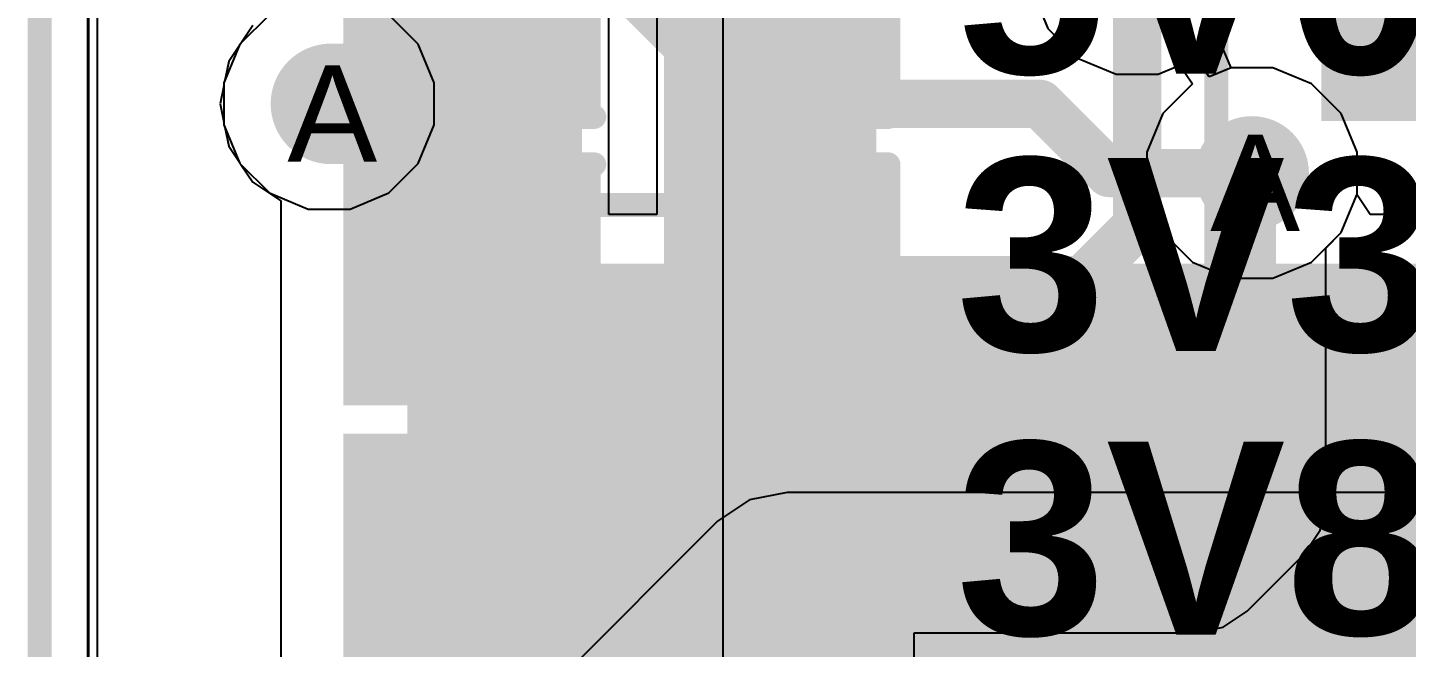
# Model space of a CAD drawing. Header units: inches. Extents: x 0 to 208, y 0 to 213.
# Drawn here: x -0.0025 to 0.2834, y 3.7452 to 3.8738 of the extents above; entities that cross this region are included whole.
import ezdxf

# ---------------------------------------------------------------- set-up
doc = ezdxf.new("R2010")
doc.units = ezdxf.units.IN
doc.header["$MEASUREMENT"] = 0
for name, color, linetype in [('Board_Outline', 216, 'Continuous'), ('Bottom Layer', 5, 'Continuous'), ('Bottom Overlay', 54, 'Continuous'), ('Bottom Paste', 16, 'Continuous'), ('Bottom Solder', 6, 'Continuous'), ('Drill Drawing', 1, 'Continuous'), ('L2_GND1', 16, 'Continuous'), ('L3_SIG1', 76, 'Continuous'), ('L4_PWR', 90, 'Continuous'), ('L5_GND2', 156, 'Continuous'), ('L6_SIG2', 130, 'Continuous'), ('L7_GND3', 216, 'Continuous'), ('Top Layer', 1, 'Continuous'), ('Top Overlay', 2, 'Continuous'), ('Top Paste', 8, 'Continuous'), ('Top Solder', 216, 'Continuous'), ('Via Holes', 16, 'Continuous')]:
    doc.layers.add(name, color=color, linetype=linetype)
doc.styles.add('Arial', font='', dxfattribs={"height": 0.2})
doc.styles.add('Arial_Bold', font='', dxfattribs={"height": 0.2})
doc.styles.get('Arial').set_extended_font_data('Arial')
doc.styles.get('Arial_Bold').set_extended_font_data('Arial', bold=True)

# ---------------------------------------------------------------- blocks, each defined once
blk = doc.blocks.new('R___0603_B_200')
at = {"layer": 'Bottom Layer'}
for points in [[(-0.0450018, -0.0175002), (-0.0450018, 0.0174998), (-0.0150018, 0.0174998), (-0.0150018, -0.0175002)], [(0.0149982, -0.0175002), (0.0149982, 0.0174998), (0.0449982, 0.0174998), (0.0449982, -0.0175002)]]:
    blk.add_hatch(color=5, dxfattribs=at).paths.add_polyline_path(points)
at = {"layer": 'Bottom Paste'}
for points in [[(-0.0450018, -0.0175002), (-0.0450018, 0.0174998), (-0.0150018, 0.0174998), (-0.0150018, -0.0175002)], [(0.0149982, -0.0175002), (0.0149982, 0.0174998), (0.0449982, 0.0174998), (0.0449982, -0.0175002)]]:
    blk.add_hatch(color=16, dxfattribs=at).paths.add_polyline_path(points)
at = {"layer": 'Bottom Solder'}
for points in [[(-0.0490018, -0.0215002), (-0.0490018, 0.0214998), (-0.0110018, 0.0214998), (-0.0110018, -0.0215002)], [(0.0109982, -0.0215002), (0.0109982, 0.0214998), (0.0489982, 0.0214998), (0.0489982, -0.0215002)]]:
    blk.add_hatch(color=6, dxfattribs=at).paths.add_polyline_path(points)
at = {"layer": 'Bottom Overlay'}
for points in [[(-0.0480018, 0.0209998, 0.005, 0.005, 0), (-0.0480018, -0.0210002, 0.005, 0.005, 0)], [(0.0479982, 0.0209998, 0.005, 0.005, 0), (-0.0480018, 0.0209998, 0.005, 0.005, 0)], [(0.0479982, 0.0209998, 0.005, 0.005, 0), (0.0479982, -0.0210002, 0.005, 0.005, 0)], [(0.0479982, -0.0210002, 0.005, 0.005, 0), (-0.0480018, -0.0210002, 0.005, 0.005, 0)]]:
    blk.add_lwpolyline(points, format="xyseb", dxfattribs=at)
for points in [[(-0.0492518, 0.0209998, 0.0025, 0.0025, 1), (-0.0467518, 0.0209998, 0.0025, 0.0025, 1)], [(-0.0492518, 0.0209998, 0.0025, 0.0025, 1), (-0.0467518, 0.0209998, 0.0025, 0.0025, 1)], [(0.0467482, 0.0209998, 0.0025, 0.0025, 1), (0.0492482, 0.0209998, 0.0025, 0.0025, 1)], [(0.0467482, 0.0209998, 0.0025, 0.0025, 1), (0.0492482, 0.0209998, 0.0025, 0.0025, 1)], [(-0.0492518, -0.0210002, 0.0025, 0.0025, 1), (-0.0467518, -0.0210002, 0.0025, 0.0025, 1)], [(-0.0492518, -0.0210002, 0.0025, 0.0025, 1), (-0.0467518, -0.0210002, 0.0025, 0.0025, 1)], [(0.0467482, -0.0210002, 0.0025, 0.0025, 1), (0.0492482, -0.0210002, 0.0025, 0.0025, 1)], [(0.0467482, -0.0210002, 0.0025, 0.0025, 1), (0.0492482, -0.0210002, 0.0025, 0.0025, 1)]]:
    blk.add_lwpolyline(points, format="xyseb", close=True, dxfattribs=at)
blk = doc.blocks.new('LED_0603_217')
at = {"layer": 'Top Layer'}
for points in [[(-0.0393707, 0.01968525), (-0.0196857, 0.01968525), (-0.0196857, -0.01968485), (-0.0393707, -0.01968485)], [(0.0196853, 0.01968525), (0.0393703, 0.01968525), (0.0393703, -0.01968485), (0.0196853, -0.01968485)]]:
    blk.add_hatch(color=1, dxfattribs=at).paths.add_polyline_path(points)
at = {"layer": 'Top Overlay'}
blk.add_hatch(color=2, dxfattribs=at).paths.add_polyline_path([(0.0439998, -0.0259998), (0.0689998, -0.0259998), (0.0689998, 0.0260002), (0.0439998, 0.0260002)])
at = {"layer": 'Top Paste'}
for points in [[(-0.0393707, 0.01968525), (-0.0196857, 0.01968525), (-0.0196857, -0.01968485), (-0.0393707, -0.01968485)], [(0.0196853, 0.01968525), (0.0393703, 0.01968525), (0.0393703, -0.01968485), (0.0196853, -0.01968485)]]:
    blk.add_hatch(color=8, dxfattribs=at).paths.add_polyline_path(points)
at = {"layer": 'Top Solder'}
for points in [[(-0.0433707, 0.02368525), (-0.0156857, 0.02368525), (-0.0156857, -0.02368485), (-0.0433707, -0.02368485)], [(0.0156853, 0.02368525), (0.0433703, 0.02368525), (0.0433703, -0.02368485), (0.0156853, -0.02368485)]]:
    blk.add_hatch(color=216, dxfattribs=at).paths.add_polyline_path(points)
at = {"layer": 'Top Overlay'}
for points in [[(-0.0440002, 0.0240002, 0.005, 0.005, 0), (-0.0440002, -0.0239998, 0.005, 0.005, 0)], [(-0.0170002, 0.0240002, 0.005, 0.005, 0), (-0.0440002, 0.0240002, 0.005, 0.005, 0)], [(0.0439998, 0.0240002, 0.005, 0.005, 0), (0.0169998, 0.0240002, 0.005, 0.005, 0)], [(0.0439998, 0.0240002, 0.005, 0.005, 0), (0.0439998, -0.0239998, 0.005, 0.005, 0)], [(-0.0170002, -0.0239998, 0.005, 0.005, 0), (-0.0440002, -0.0239998, 0.005, 0.005, 0)], [(0.0439998, -0.0239998, 0.005, 0.005, 0), (0.0169998, -0.0239998, 0.005, 0.005, 0)]]:
    blk.add_lwpolyline(points, format="xyseb", dxfattribs=at)
for points in [[(-0.0452502, 0.0240002, 0.0025, 0.0025, 1), (-0.0427502, 0.0240002, 0.0025, 0.0025, 1)], [(-0.0452502, 0.0240002, 0.0025, 0.0025, 1), (-0.0427502, 0.0240002, 0.0025, 0.0025, 1)], [(-0.0182502, 0.0240002, 0.0025, 0.0025, 1), (-0.0157502, 0.0240002, 0.0025, 0.0025, 1)], [(0.0157498, 0.0240002, 0.0025, 0.0025, 1), (0.0182498, 0.0240002, 0.0025, 0.0025, 1)], [(0.0427498, 0.0240002, 0.0025, 0.0025, 1), (0.0452498, 0.0240002, 0.0025, 0.0025, 1)], [(0.0427498, 0.0240002, 0.0025, 0.0025, 1), (0.0452498, 0.0240002, 0.0025, 0.0025, 1)], [(-0.0452502, -0.0239998, 0.0025, 0.0025, 1), (-0.0427502, -0.0239998, 0.0025, 0.0025, 1)], [(-0.0452502, -0.0239998, 0.0025, 0.0025, 1), (-0.0427502, -0.0239998, 0.0025, 0.0025, 1)], [(-0.0182502, -0.0239998, 0.0025, 0.0025, 1), (-0.0157502, -0.0239998, 0.0025, 0.0025, 1)], [(0.0157498, -0.0239998, 0.0025, 0.0025, 1), (0.0182498, -0.0239998, 0.0025, 0.0025, 1)], [(0.0427498, -0.0239998, 0.0025, 0.0025, 1), (0.0452498, -0.0239998, 0.0025, 0.0025, 1)], [(0.0427498, -0.0239998, 0.0025, 0.0025, 1), (0.0452498, -0.0239998, 0.0025, 0.0025, 1)]]:
    blk.add_lwpolyline(points, format="xyseb", close=True, dxfattribs=at)
blk = doc.blocks.new('LED_0603_218')
at = {"layer": 'Top Layer'}
for points in [[(-0.039371, 0.01968585), (-0.019686, 0.01968585), (-0.019686, -0.01968425), (-0.039371, -0.01968425)], [(0.019685, 0.01968585), (0.03937, 0.01968585), (0.03937, -0.01968425), (0.019685, -0.01968425)]]:
    blk.add_hatch(color=1, dxfattribs=at).paths.add_polyline_path(points)
at = {"layer": 'Top Overlay'}
blk.add_hatch(color=2, dxfattribs=at).paths.add_polyline_path([(0.0439995, -0.0259992), (0.0689995, -0.0259992), (0.0689995, 0.0260008), (0.0439995, 0.0260008)])
at = {"layer": 'Top Paste'}
for points in [[(-0.039371, 0.01968585), (-0.019686, 0.01968585), (-0.019686, -0.01968425), (-0.039371, -0.01968425)], [(0.019685, 0.01968585), (0.03937, 0.01968585), (0.03937, -0.01968425), (0.019685, -0.01968425)]]:
    blk.add_hatch(color=8, dxfattribs=at).paths.add_polyline_path(points)
at = {"layer": 'Top Solder'}
for points in [[(-0.043371, 0.02368585), (-0.015686, 0.02368585), (-0.015686, -0.02368425), (-0.043371, -0.02368425)], [(0.015685, 0.02368585), (0.04337, 0.02368585), (0.04337, -0.02368425), (0.015685, -0.02368425)]]:
    blk.add_hatch(color=216, dxfattribs=at).paths.add_polyline_path(points)
at = {"layer": 'Top Overlay'}
for points in [[(-0.0170005, 0.0240008, 0.005, 0.005, 0), (-0.0440005, 0.0240008, 0.005, 0.005, 0)], [(-0.0440005, 0.0240008, 0.005, 0.005, 0), (-0.0440005, -0.0239992, 0.005, 0.005, 0)], [(0.0439995, 0.0240008, 0.005, 0.005, 0), (0.0169995, 0.0240008, 0.005, 0.005, 0)], [(0.0439995, 0.0240008, 0.005, 0.005, 0), (0.0439995, -0.0239992, 0.005, 0.005, 0)], [(-0.0170005, -0.0239992, 0.005, 0.005, 0), (-0.0440005, -0.0239992, 0.005, 0.005, 0)], [(0.0439995, -0.0239992, 0.005, 0.005, 0), (0.0169995, -0.0239992, 0.005, 0.005, 0)]]:
    blk.add_lwpolyline(points, format="xyseb", dxfattribs=at)
for points in [[(-0.0452505, 0.0240008, 0.0025, 0.0025, 1), (-0.0427505, 0.0240008, 0.0025, 0.0025, 1)], [(-0.0452505, 0.0240008, 0.0025, 0.0025, 1), (-0.0427505, 0.0240008, 0.0025, 0.0025, 1)], [(-0.0182505, 0.0240008, 0.0025, 0.0025, 1), (-0.0157505, 0.0240008, 0.0025, 0.0025, 1)], [(0.0157495, 0.0240008, 0.0025, 0.0025, 1), (0.0182495, 0.0240008, 0.0025, 0.0025, 1)], [(0.0427495, 0.0240008, 0.0025, 0.0025, 1), (0.0452495, 0.0240008, 0.0025, 0.0025, 1)], [(0.0427495, 0.0240008, 0.0025, 0.0025, 1), (0.0452495, 0.0240008, 0.0025, 0.0025, 1)], [(-0.0452505, -0.0239992, 0.0025, 0.0025, 1), (-0.0427505, -0.0239992, 0.0025, 0.0025, 1)], [(-0.0452505, -0.0239992, 0.0025, 0.0025, 1), (-0.0427505, -0.0239992, 0.0025, 0.0025, 1)], [(-0.0182505, -0.0239992, 0.0025, 0.0025, 1), (-0.0157505, -0.0239992, 0.0025, 0.0025, 1)], [(0.0157495, -0.0239992, 0.0025, 0.0025, 1), (0.0182495, -0.0239992, 0.0025, 0.0025, 1)], [(0.0427495, -0.0239992, 0.0025, 0.0025, 1), (0.0452495, -0.0239992, 0.0025, 0.0025, 1)], [(0.0427495, -0.0239992, 0.0025, 0.0025, 1), (0.0452495, -0.0239992, 0.0025, 0.0025, 1)]]:
    blk.add_lwpolyline(points, format="xyseb", close=True, dxfattribs=at)
blk = doc.blocks.new('LED_0603_219')
at = {"layer": 'Top Layer'}
for points in [[(-0.039371, 0.01968455), (-0.019686, 0.01968455), (-0.019686, -0.01968555), (-0.039371, -0.01968555)], [(0.019685, 0.01968455), (0.03937, 0.01968455), (0.03937, -0.01968555), (0.019685, -0.01968555)]]:
    blk.add_hatch(color=1, dxfattribs=at).paths.add_polyline_path(points)
at = {"layer": 'Top Overlay'}
blk.add_hatch(color=2, dxfattribs=at).paths.add_polyline_path([(0.0439995, -0.0260005), (0.0689995, -0.0260005), (0.0689995, 0.0259995), (0.0439995, 0.0259995)])
at = {"layer": 'Top Paste'}
for points in [[(-0.039371, 0.01968455), (-0.019686, 0.01968455), (-0.019686, -0.01968555), (-0.039371, -0.01968555)], [(0.019685, 0.01968455), (0.03937, 0.01968455), (0.03937, -0.01968555), (0.019685, -0.01968555)]]:
    blk.add_hatch(color=8, dxfattribs=at).paths.add_polyline_path(points)
at = {"layer": 'Top Solder'}
for points in [[(-0.043371, 0.02368455), (-0.015686, 0.02368455), (-0.015686, -0.02368555), (-0.043371, -0.02368555)], [(0.015685, 0.02368455), (0.04337, 0.02368455), (0.04337, -0.02368555), (0.015685, -0.02368555)]]:
    blk.add_hatch(color=216, dxfattribs=at).paths.add_polyline_path(points)
at = {"layer": 'Top Overlay'}
for points in [[(-0.0170005, 0.0239995, 0.005, 0.005, 0), (-0.0440005, 0.0239995, 0.005, 0.005, 0)], [(-0.0440005, 0.0239995, 0.005, 0.005, 0), (-0.0440005, -0.0240005, 0.005, 0.005, 0)], [(0.0439995, 0.0239995, 0.005, 0.005, 0), (0.0169995, 0.0239995, 0.005, 0.005, 0)], [(0.0439995, 0.0239995, 0.005, 0.005, 0), (0.0439995, -0.0240005, 0.005, 0.005, 0)], [(-0.0170005, -0.0240005, 0.005, 0.005, 0), (-0.0440005, -0.0240005, 0.005, 0.005, 0)], [(0.0439995, -0.0240005, 0.005, 0.005, 0), (0.0169995, -0.0240005, 0.005, 0.005, 0)]]:
    blk.add_lwpolyline(points, format="xyseb", dxfattribs=at)
for points in [[(-0.0452505, 0.0239995, 0.0025, 0.0025, 1), (-0.0427505, 0.0239995, 0.0025, 0.0025, 1)], [(-0.0452505, 0.0239995, 0.0025, 0.0025, 1), (-0.0427505, 0.0239995, 0.0025, 0.0025, 1)], [(-0.0182505, 0.0239995, 0.0025, 0.0025, 1), (-0.0157505, 0.0239995, 0.0025, 0.0025, 1)], [(0.0157495, 0.0239995, 0.0025, 0.0025, 1), (0.0182495, 0.0239995, 0.0025, 0.0025, 1)], [(0.0427495, 0.0239995, 0.0025, 0.0025, 1), (0.0452495, 0.0239995, 0.0025, 0.0025, 1)], [(0.0427495, 0.0239995, 0.0025, 0.0025, 1), (0.0452495, 0.0239995, 0.0025, 0.0025, 1)], [(-0.0452505, -0.0240005, 0.0025, 0.0025, 1), (-0.0427505, -0.0240005, 0.0025, 0.0025, 1)], [(-0.0452505, -0.0240005, 0.0025, 0.0025, 1), (-0.0427505, -0.0240005, 0.0025, 0.0025, 1)], [(-0.0182505, -0.0240005, 0.0025, 0.0025, 1), (-0.0157505, -0.0240005, 0.0025, 0.0025, 1)], [(0.0157495, -0.0240005, 0.0025, 0.0025, 1), (0.0182495, -0.0240005, 0.0025, 0.0025, 1)], [(0.0427495, -0.0240005, 0.0025, 0.0025, 1), (0.0452495, -0.0240005, 0.0025, 0.0025, 1)], [(0.0427495, -0.0240005, 0.0025, 0.0025, 1), (0.0452495, -0.0240005, 0.0025, 0.0025, 1)]]:
    blk.add_lwpolyline(points, format="xyseb", close=True, dxfattribs=at)
blk = doc.blocks.new('SMB_B__D___________B_561')
at = {"layer": 'Bottom Layer'}
for points in [[(-0.0354341, 0.04724390000000001), (-0.0354341, -0.0472443), (-0.1456703, -0.0472443), (-0.1456703, 0.04724389999999999)], [(0.1456699, 0.04724390000000001), (0.1456699, -0.0472443), (0.0354337, -0.0472443), (0.0354337, 0.04724389999999999)]]:
    blk.add_hatch(color=5, dxfattribs=at).paths.add_polyline_path(points)
at = {"layer": 'Bottom Paste'}
for points in [[(-0.0354341, 0.04724390000000001), (-0.0354341, -0.0472443), (-0.1456703, -0.0472443), (-0.1456703, 0.04724389999999999)], [(0.1456699, 0.04724390000000001), (0.1456699, -0.0472443), (0.0354337, -0.0472443), (0.0354337, 0.04724389999999999)]]:
    blk.add_hatch(color=16, dxfattribs=at).paths.add_polyline_path(points)
at = {"layer": 'Bottom Solder'}
for points in [[(-0.0314341, 0.05124390000000001), (-0.0314341, -0.05124429999999999), (-0.1496703, -0.05124430000000001), (-0.1496703, 0.0512439)], [(0.1496699, 0.05124390000000001), (0.1496699, -0.05124429999999999), (0.0314337, -0.05124430000000001), (0.0314337, 0.0512439)]]:
    blk.add_hatch(color=6, dxfattribs=at).paths.add_polyline_path(points)
at = {"layer": 'Bottom Overlay'}
blk.add_lwpolyline([(0.0939998, -0.0730002, 0.005, 0.005, 0), (-0.0870002, -0.0730002, 0.005, 0.005, 0)], format="xyseb", dxfattribs=at)

msp = doc.modelspace()

# ---------------------------------------------------------------- hatches: boundary and pattern name
at = {"layer": 'Bottom Layer'}
h = msp.add_hatch(color=5, dxfattribs=at)
edge = h.paths.add_edge_path()
edge.add_arc((0.0600278, 3.8580002), 0.011811, 0, 360)
h = msp.add_hatch(color=5, dxfattribs=at)
edge = h.paths.add_edge_path()
edge.add_arc((0.2514018, 3.843638), 0.011811, 0, 360)
msp.add_hatch(color=5, dxfattribs=at).paths.add_polyline_path([(0.0762198, 3.6660002), (0.4502318, 3.6660002), (0.4502318, 3.824827), (0.0762198, 3.824827)])
at = {"layer": 'L2_GND1'}
h = msp.add_hatch(color=16, dxfattribs=at)
edge = h.paths.add_edge_path()
edge.add_arc((0.0600278, 3.8580002), 0.011811, 0, 360)
h = msp.add_hatch(color=16, dxfattribs=at)
edge = h.paths.add_edge_path()
edge.add_arc((0.2514018, 3.843638), 0.011811, 0, 360)
at = {"layer": 'L3_SIG1'}
h = msp.add_hatch(color=76, dxfattribs=at)
edge = h.paths.add_edge_path()
edge.add_arc((0.0600278, 3.8580002), 0.011811, 0, 360)
h = msp.add_hatch(color=76, dxfattribs=at)
edge = h.paths.add_edge_path()
edge.add_arc((0.2514018, 3.843638), 0.011811, 0, 360)
at = {"layer": 'L4_PWR'}
h = msp.add_hatch(color=90, dxfattribs=at)
edge = h.paths.add_edge_path()
edge.add_arc((0.0600278, 3.8580002), 0.011811, 0, 360)
h = msp.add_hatch(color=90, dxfattribs=at)
edge = h.paths.add_edge_path()
edge.add_arc((0.2514018, 3.843638), 0.011811, 0, 360)
at = {"layer": 'L5_GND2'}
h = msp.add_hatch(color=156, dxfattribs=at)
edge = h.paths.add_edge_path()
edge.add_arc((0.0600278, 3.8580002), 0.011811, 0, 360)
h = msp.add_hatch(color=156, dxfattribs=at)
edge = h.paths.add_edge_path()
edge.add_arc((0.2514018, 3.843638), 0.011811, 0, 360)
at = {"layer": 'L6_SIG2'}
h = msp.add_hatch(color=130, dxfattribs=at)
edge = h.paths.add_edge_path()
edge.add_arc((0.0600278, 3.8580002), 0.011811, 0, 360)
h = msp.add_hatch(color=130, dxfattribs=at)
edge = h.paths.add_edge_path()
edge.add_arc((0.2514018, 3.843638), 0.011811, 0, 360)
at = {"layer": 'L7_GND3'}
h = msp.add_hatch(color=216, dxfattribs=at)
edge = h.paths.add_edge_path()
edge.add_arc((0.0600278, 3.8580002), 0.011811, 0, 360)
h = msp.add_hatch(color=216, dxfattribs=at)
edge = h.paths.add_edge_path()
edge.add_arc((0.2514018, 3.843638), 0.011811, 0, 360)
at = {"layer": 'Top Layer'}
h = msp.add_hatch(color=1, dxfattribs=at)
edge = h.paths.add_edge_path()
edge.add_arc((0.0600278, 3.8580002), 0.011811, 0, 360)
h = msp.add_hatch(color=1, dxfattribs=at)
edge = h.paths.add_edge_path()
edge.add_arc((0.2514018, 3.843638), 0.011811, 0, 360)
at = {"layer": 'Via Holes'}
h = msp.add_hatch(color=7, dxfattribs=at)
edge = h.paths.add_edge_path()
edge.add_arc((0.0600278, 3.8580002), 0.0059055, 0, 360)
h = msp.add_hatch(color=7, dxfattribs=at)
edge = h.paths.add_edge_path()
edge.add_arc((0.2514018, 3.843638), 0.0059055, 0, 360)

# ---------------------------------------------------------------- linework, layer by layer
at = {"layer": 'Board_Outline'}
msp.add_lwpolyline([(0, 0, 0.005, 0.005, 0), (0, 4.3307087, 0.005, 0.005, 0)], format="xyseb", dxfattribs=at)
at = {"layer": 'Bottom Layer'}
for p, q in [((0.01, 3.327201), (0.01, 4.035)), ((0.1180018, 3.8350229), (0.1180018, 3.8855002)), ((0.2460813, 3.8736451), (0.2494018, 3.8816615)), ((0.1280018, 3.8790524), (0.1280018, 3.8350229)), ((0.0441865, 3.8742218), (0.0417349, 3.8705527)), ((0.2399458, 3.8675096), (0.2460813, 3.8736451)), ((0.0414304, 3.8700969), (0.0392136, 3.8667793)), ((0.0415373, 3.8703551), (0.0414304, 3.8700969)), ((0.0417349, 3.8705527), (0.0415373, 3.8703551)), ((0.0392136, 3.8667793), (0.0384352, 3.8628659)), ((0.2425476, 3.8635785), (0.2399458, 3.8675096)), ((0.2470633, 3.865449), (0.2425476, 3.8635785)), ((0.2557403, 3.865449), (0.2470633, 3.865449)), ((0.2637567, 3.8621285), (0.2557403, 3.865449)), ((0.0382168, 3.8617681), (0.0374673, 3.8580002)), ((0.0384352, 3.8628659), (0.0382168, 3.8623387)), ((0.0382168, 3.8623387), (0.0382168, 3.8617681)), ((0.2698923, 3.8559929), (0.2637567, 3.8621285)), ((0.0374673, 3.8580002), (0.0382168, 3.8542323)), ((0.2732128, 3.8479765), (0.2698923, 3.8559929)), ((0.0382168, 3.8542323), (0.0382168, 3.8536617)), ((0.0382168, 3.8536617), (0.0384352, 3.8531345)), ((0.0384352, 3.8531345), (0.0392136, 3.8492211)), ((0.0392136, 3.8492211), (0.0414304, 3.8459035)), ((0.0414304, 3.8459035), (0.0415373, 3.8456453)), ((0.2732128, 3.8392995), (0.2732128, 3.8479765)), ((0.0415373, 3.8456453), (0.0417349, 3.8454477)), ((0.0417349, 3.8454477), (0.0441865, 3.8417786)), ((0.0441865, 3.8417786), (0.05, 3.8378942)), ((0.05, 3.8378942), (0.05, 3.6626354)), ((0.2731634, 3.8391803), (0.2732128, 3.8392995)), ((0.2759413, 3.8350229), (0.2731634, 3.8391803)), ((0.1280018, 3.8350229), (0.1180018, 3.8350229)), ((0.3902663, 3.8350229), (0.2759413, 3.8350229))]:
    msp.add_line(p, q, dxfattribs=at)
for points in [[(0.0604081, 3.8580002, 0.025, 0.025, 0), (0.0930018, 3.8580002, 0.025, 0.025, 0)], [(0.1530018, 3.8580002, 0.01, 0.01, 0), (0.2074575, 3.8580002, 0.01, 0.01, 0)], [(0.2074575, 3.8580002, 0.01, 0.01, 0), (0.2218197, 3.843638, 0.01, 0.01, 0)], [(0.2218197, 3.843638, 0.01, 0.01, 0), (0.2514018, 3.843638, 0.01, 0.01, 0)]]:
    msp.add_lwpolyline(points, format="xyseb", dxfattribs=at)
for points in [[(0.0541581, 3.8580002, 0.0125, 0.0125, 1), (0.0666581, 3.8580002, 0.0125, 0.0125, 1)], [(0.0867518, 3.8580002, 0.0125, 0.0125, 1), (0.0992518, 3.8580002, 0.0125, 0.0125, 1)], [(0.1505018, 3.8580002, 0.005, 0.005, 1), (0.1555018, 3.8580002, 0.005, 0.005, 1)], [(0.2049575, 3.8580002, 0.005, 0.005, 1), (0.2099575, 3.8580002, 0.005, 0.005, 1)], [(0.2049575, 3.8580002, 0.005, 0.005, 1), (0.2099575, 3.8580002, 0.005, 0.005, 1)], [(0.2193197, 3.843638, 0.005, 0.005, 1), (0.2243197, 3.843638, 0.005, 0.005, 1)], [(0.2193197, 3.843638, 0.005, 0.005, 1), (0.2243197, 3.843638, 0.005, 0.005, 1)], [(0.2489018, 3.843638, 0.005, 0.005, 1), (0.2539018, 3.843638, 0.005, 0.005, 1)]]:
    msp.add_lwpolyline(points, format="xyseb", close=True, dxfattribs=at)
at = {"layer": 'L2_GND1'}
for p, q in [((0.0101954, 3.6433547), (0.0101954, 3.9849041)), ((0.2057798, 3.8816615), (0.2091003, 3.8736451)), ((0.2460813, 3.8736451), (0.2494018, 3.8816615)), ((0.0476729, 3.8764907), (0.0415373, 3.8703551)), ((0.0785183, 3.8703551), (0.0723827, 3.8764907)), ((0.2091003, 3.8736451), (0.2152359, 3.8675095)), ((0.2408697, 3.8684335), (0.2460813, 3.8736451)), ((0.0415373, 3.8703551), (0.0382168, 3.8623387)), ((0.0818388, 3.8623387), (0.0785183, 3.8703551)), ((0.2152359, 3.8675095), (0.2232523, 3.864189)), ((0.2355905, 3.8657055), (0.236445, 3.8660593)), ((0.236445, 3.8660593), (0.2390466, 3.8621285)), ((0.239946, 3.8675095), (0.2408697, 3.8684335)), ((0.2425476, 3.8635787), (0.239946, 3.8675095)), ((0.2232523, 3.864189), (0.2319293, 3.864189)), ((0.2319293, 3.864189), (0.2355905, 3.8657055)), ((0.2434021, 3.8639325), (0.2425476, 3.8635787)), ((0.2470633, 3.865449), (0.2434021, 3.8639325)), ((0.2557403, 3.865449), (0.2470633, 3.865449)), ((0.2637567, 3.8621285), (0.2557403, 3.865449)), ((0.0382168, 3.8623387), (0.0382168, 3.8536617)), ((0.0818388, 3.8536617), (0.0818388, 3.8623387)), ((0.2381229, 3.8612045), (0.2329113, 3.8559929)), ((0.2390466, 3.8621285), (0.2381229, 3.8612045)), ((0.2698923, 3.8559929), (0.2637567, 3.8621285)), ((0.2329113, 3.8559929), (0.2295908, 3.8479765)), ((0.2732128, 3.8479765), (0.2698923, 3.8559929)), ((0.0382168, 3.8536617), (0.0415373, 3.8456453)), ((0.0785183, 3.8456453), (0.0818388, 3.8536617)), ((0.2295908, 3.8479765), (0.2295908, 3.8392995)), ((0.2732128, 3.8392995), (0.2732128, 3.8479765)), ((0.0415373, 3.8456453), (0.0476729, 3.8395097)), ((0.0723827, 3.8395097), (0.0785183, 3.8456453)), ((0.0476729, 3.8395097), (0.0556893, 3.8361892)), ((0.0643663, 3.8361892), (0.0723827, 3.8395097)), ((0.2295908, 3.8392995), (0.2329113, 3.8312831)), ((0.2698923, 3.8312831), (0.2732128, 3.8392995)), ((0.0556893, 3.8361892), (0.0643663, 3.8361892)), ((0.2329113, 3.8312831), (0.2390469, 3.8251475)), ((0.2637567, 3.8251475), (0.2698923, 3.8312831)), ((0.2390469, 3.8251475), (0.2470633, 3.821827)), ((0.2557403, 3.821827), (0.2637567, 3.8251475)), ((0.2470633, 3.821827), (0.2557403, 3.821827))]:
    msp.add_line(p, q, dxfattribs=at)
at = {"layer": 'L3_SIG1'}
for p, q in [((0.012, 3.648706), (0.012, 3.947)), ((0.2057798, 3.8816615), (0.2091003, 3.8736451)), ((0.2460813, 3.8736451), (0.2494018, 3.8816615)), ((0.0476729, 3.8764907), (0.0415373, 3.8703551)), ((0.0785183, 3.8703551), (0.0723827, 3.8764907)), ((0.2091003, 3.8736451), (0.2152359, 3.8675095)), ((0.2408697, 3.8684335), (0.2460813, 3.8736451)), ((0.0415373, 3.8703551), (0.0382168, 3.8623387)), ((0.0818388, 3.8623387), (0.0785183, 3.8703551)), ((0.2152359, 3.8675095), (0.2232523, 3.864189)), ((0.2355905, 3.8657055), (0.236445, 3.8660593)), ((0.236445, 3.8660593), (0.2390466, 3.8621285)), ((0.239946, 3.8675095), (0.2408697, 3.8684335)), ((0.2425476, 3.8635787), (0.239946, 3.8675095)), ((0.2232523, 3.864189), (0.2319293, 3.864189)), ((0.2319293, 3.864189), (0.2355905, 3.8657055)), ((0.2434021, 3.8639325), (0.2425476, 3.8635787)), ((0.2470633, 3.865449), (0.2434021, 3.8639325)), ((0.2557403, 3.865449), (0.2470633, 3.865449)), ((0.2637567, 3.8621285), (0.2557403, 3.865449)), ((0.0382168, 3.8623387), (0.0382168, 3.8536617)), ((0.0818388, 3.8536617), (0.0818388, 3.8623387)), ((0.2381229, 3.8612045), (0.2329113, 3.8559929)), ((0.2390466, 3.8621285), (0.2381229, 3.8612045)), ((0.2698923, 3.8559929), (0.2637567, 3.8621285)), ((0.2329113, 3.8559929), (0.2295908, 3.8479765)), ((0.2732128, 3.8479765), (0.2698923, 3.8559929)), ((0.0382168, 3.8536617), (0.0415373, 3.8456453)), ((0.0785183, 3.8456453), (0.0818388, 3.8536617)), ((0.2295908, 3.8479765), (0.2295908, 3.8392995)), ((0.2732128, 3.8392995), (0.2732128, 3.8479765)), ((0.0415373, 3.8456453), (0.0476729, 3.8395097)), ((0.0723827, 3.8395097), (0.0785183, 3.8456453)), ((0.0476729, 3.8395097), (0.0556893, 3.8361892)), ((0.0643663, 3.8361892), (0.0723827, 3.8395097)), ((0.2295908, 3.8392995), (0.2329113, 3.8312831)), ((0.2698923, 3.8312831), (0.2732128, 3.8392995)), ((0.0556893, 3.8361892), (0.0643663, 3.8361892)), ((0.2329113, 3.8312831), (0.2390469, 3.8251475)), ((0.2637567, 3.8251475), (0.2698923, 3.8312831)), ((0.2390469, 3.8251475), (0.2470633, 3.821827)), ((0.2557403, 3.821827), (0.2637567, 3.8251475)), ((0.2470633, 3.821827), (0.2557403, 3.821827))]:
    msp.add_line(p, q, dxfattribs=at)
for points in [[(0.1084476, 3.9065524, 0.025, 0.025, 0), (0.1419998, 3.8730002, 0.025, 0.025, 0)], [(0.1419998, 2.7850002, 0.025, 0.025, 0), (0.1419998, 3.8730002, 0.025, 0.025, 0)]]:
    msp.add_lwpolyline(points, format="xyseb", dxfattribs=at)
msp.add_lwpolyline([(0.1357498, 3.8730002, 0.0125, 0.0125, 1), (0.1482498, 3.8730002, 0.0125, 0.0125, 1)], format="xyseb", close=True, dxfattribs=at)
msp.add_lwpolyline([(0.1357498, 3.8730002, 0.0125, 0.0125, 1), (0.1482498, 3.8730002, 0.0125, 0.0125, 1)], format="xyseb", close=True, dxfattribs=at)
at = {"layer": 'L4_PWR'}
for p, q in [((0.01, 2.526), (0.01, 3.875)), ((0.2085391, 3.875), (0.2091003, 3.8736451)), ((0.2460813, 3.8736451), (0.2466425, 3.875)), ((0.2091003, 3.8736451), (0.2152359, 3.8675095)), ((0.2408697, 3.8684335), (0.2460813, 3.8736451)), ((0.2152359, 3.8675095), (0.2232523, 3.864189)), ((0.2355905, 3.8657055), (0.236445, 3.8660593)), ((0.236445, 3.8660593), (0.2390466, 3.8621285)), ((0.239946, 3.8675095), (0.2408697, 3.8684335)), ((0.2425476, 3.8635787), (0.239946, 3.8675095)), ((0.2232523, 3.864189), (0.2319293, 3.864189)), ((0.2319293, 3.864189), (0.2355905, 3.8657055)), ((0.2434021, 3.8639325), (0.2425476, 3.8635787)), ((0.2470633, 3.865449), (0.2434021, 3.8639325)), ((0.2557403, 3.865449), (0.2470633, 3.865449)), ((0.2637567, 3.8621285), (0.2557403, 3.865449)), ((0.2381229, 3.8612045), (0.2329113, 3.8559929)), ((0.2390466, 3.8621285), (0.2381229, 3.8612045)), ((0.2698923, 3.8559929), (0.2637567, 3.8621285)), ((0.2329113, 3.8559929), (0.2295908, 3.8479765)), ((0.2732128, 3.8479765), (0.2698923, 3.8559929)), ((0.2295908, 3.8479765), (0.2295908, 3.8392995)), ((0.2732128, 3.8392995), (0.2732128, 3.8479765)), ((0.2295908, 3.8392995), (0.2329113, 3.8312831)), ((0.2698923, 3.8312831), (0.2732128, 3.8392995)), ((0.2329113, 3.8312831), (0.2390469, 3.8251475)), ((0.2637567, 3.8251475), (0.2698923, 3.8312831)), ((0.2390469, 3.8251475), (0.2470633, 3.821827)), ((0.2557403, 3.821827), (0.2637567, 3.8251475)), ((0.2470633, 3.821827), (0.2557403, 3.821827))]:
    msp.add_line(p, q, dxfattribs=at)
at = {"layer": 'L5_GND2'}
for p, q in [((0.0101954, 3.6433547), (0.0101954, 3.9849041)), ((0.2057798, 3.8816615), (0.2091003, 3.8736451)), ((0.2460813, 3.8736451), (0.2494018, 3.8816615)), ((0.0476729, 3.8764907), (0.0415373, 3.8703551)), ((0.0785183, 3.8703551), (0.0723827, 3.8764907)), ((0.2091003, 3.8736451), (0.2152359, 3.8675095)), ((0.2408697, 3.8684335), (0.2460813, 3.8736451)), ((0.0415373, 3.8703551), (0.0382168, 3.8623387)), ((0.0818388, 3.8623387), (0.0785183, 3.8703551)), ((0.2152359, 3.8675095), (0.2232523, 3.864189)), ((0.2355905, 3.8657055), (0.236445, 3.8660593)), ((0.236445, 3.8660593), (0.2390466, 3.8621285)), ((0.239946, 3.8675095), (0.2408697, 3.8684335)), ((0.2425476, 3.8635787), (0.239946, 3.8675095)), ((0.2232523, 3.864189), (0.2319293, 3.864189)), ((0.2319293, 3.864189), (0.2355905, 3.8657055)), ((0.2434021, 3.8639325), (0.2425476, 3.8635787)), ((0.2470633, 3.865449), (0.2434021, 3.8639325)), ((0.2557403, 3.865449), (0.2470633, 3.865449)), ((0.2637567, 3.8621285), (0.2557403, 3.865449)), ((0.0382168, 3.8623387), (0.0382168, 3.8536617)), ((0.0818388, 3.8536617), (0.0818388, 3.8623387)), ((0.2381229, 3.8612045), (0.2329113, 3.8559929)), ((0.2390466, 3.8621285), (0.2381229, 3.8612045)), ((0.2698923, 3.8559929), (0.2637567, 3.8621285)), ((0.2329113, 3.8559929), (0.2295908, 3.8479765)), ((0.2732128, 3.8479765), (0.2698923, 3.8559929)), ((0.0382168, 3.8536617), (0.0415373, 3.8456453)), ((0.0785183, 3.8456453), (0.0818388, 3.8536617)), ((0.2295908, 3.8479765), (0.2295908, 3.8392995)), ((0.2732128, 3.8392995), (0.2732128, 3.8479765)), ((0.0415373, 3.8456453), (0.0476729, 3.8395097)), ((0.0723827, 3.8395097), (0.0785183, 3.8456453)), ((0.0476729, 3.8395097), (0.0556893, 3.8361892)), ((0.0643663, 3.8361892), (0.0723827, 3.8395097)), ((0.2295908, 3.8392995), (0.2329113, 3.8312831)), ((0.2698923, 3.8312831), (0.2732128, 3.8392995)), ((0.0556893, 3.8361892), (0.0643663, 3.8361892)), ((0.2329113, 3.8312831), (0.2390469, 3.8251475)), ((0.2637567, 3.8251475), (0.2698923, 3.8312831)), ((0.2390469, 3.8251475), (0.2470633, 3.821827)), ((0.2557403, 3.821827), (0.2637567, 3.8251475)), ((0.2470633, 3.821827), (0.2557403, 3.821827))]:
    msp.add_line(p, q, dxfattribs=at)
at = {"layer": 'L6_SIG2'}
for p, q in [((0.0101954, 3.6433547), (0.0101954, 3.9849041)), ((0.2057798, 3.8816615), (0.2091003, 3.8736451)), ((0.2460813, 3.8736451), (0.2494018, 3.8816615)), ((0.0476729, 3.8764907), (0.0415373, 3.8703551)), ((0.0785183, 3.8703551), (0.0723827, 3.8764907)), ((0.2091003, 3.8736451), (0.2152359, 3.8675095)), ((0.2408697, 3.8684335), (0.2460813, 3.8736451)), ((0.0415373, 3.8703551), (0.0382168, 3.8623387)), ((0.0818388, 3.8623387), (0.0785183, 3.8703551)), ((0.2152359, 3.8675095), (0.2232523, 3.864189)), ((0.2355905, 3.8657055), (0.236445, 3.8660593)), ((0.236445, 3.8660593), (0.2390466, 3.8621285)), ((0.239946, 3.8675095), (0.2408697, 3.8684335)), ((0.2425476, 3.8635787), (0.239946, 3.8675095)), ((0.2232523, 3.864189), (0.2319293, 3.864189)), ((0.2319293, 3.864189), (0.2355905, 3.8657055)), ((0.2434021, 3.8639325), (0.2425476, 3.8635787)), ((0.2470633, 3.865449), (0.2434021, 3.8639325)), ((0.2557403, 3.865449), (0.2470633, 3.865449)), ((0.2637567, 3.8621285), (0.2557403, 3.865449)), ((0.0382168, 3.8623387), (0.0382168, 3.8536617)), ((0.0818388, 3.8536617), (0.0818388, 3.8623387)), ((0.2381229, 3.8612045), (0.2329113, 3.8559929)), ((0.2390466, 3.8621285), (0.2381229, 3.8612045)), ((0.2698923, 3.8559929), (0.2637567, 3.8621285)), ((0.2329113, 3.8559929), (0.2295908, 3.8479765)), ((0.2732128, 3.8479765), (0.2698923, 3.8559929)), ((0.0382168, 3.8536617), (0.0415373, 3.8456453)), ((0.0785183, 3.8456453), (0.0818388, 3.8536617)), ((0.2295908, 3.8479765), (0.2295908, 3.8392995)), ((0.2732128, 3.8392995), (0.2732128, 3.8479765)), ((0.0415373, 3.8456453), (0.0476729, 3.8395097)), ((0.0723827, 3.8395097), (0.0785183, 3.8456453)), ((0.0476729, 3.8395097), (0.0556893, 3.8361892)), ((0.0643663, 3.8361892), (0.0723827, 3.8395097)), ((0.2295908, 3.8392995), (0.2329113, 3.8312831)), ((0.2698923, 3.8312831), (0.2732128, 3.8392995)), ((0.0556893, 3.8361892), (0.0643663, 3.8361892)), ((0.2329113, 3.8312831), (0.2390469, 3.8251475)), ((0.2637567, 3.8251475), (0.2698923, 3.8312831)), ((0.2390469, 3.8251475), (0.2470633, 3.821827)), ((0.2557403, 3.821827), (0.2637567, 3.8251475)), ((0.2470633, 3.821827), (0.2557403, 3.821827)), ((0.1549998, 3.777392), (0.1471962, 3.7758398)), ((1.1239998, 3.777392), (0.1549998, 3.777392)), ((0.1471962, 3.7758398), (0.1405806, 3.7714194)), ((0.1405806, 3.7714194), (0.0280711, 3.6589099))]:
    msp.add_line(p, q, dxfattribs=at)
for points in [[(0.0369998, 3.6390002, 0.02, 0.02, 0), (0.1549998, 3.7570002, 0.02, 0.02, 0)], [(0.1549998, 3.7570002, 0.02, 0.02, 0), (1.1239998, 3.7570002, 0.02, 0.02, 0)]]:
    msp.add_lwpolyline(points, format="xyseb", dxfattribs=at)
msp.add_lwpolyline([(0.1499998, 3.7570002, 0.01, 0.01, 1), (0.1599998, 3.7570002, 0.01, 0.01, 1)], format="xyseb", close=True, dxfattribs=at)
msp.add_lwpolyline([(0.1499998, 3.7570002, 0.01, 0.01, 1), (0.1599998, 3.7570002, 0.01, 0.01, 1)], format="xyseb", close=True, dxfattribs=at)
at = {"layer": 'L7_GND3'}
for p, q in [((0.0101954, 3.6433547), (0.0101954, 3.9849041)), ((0.2057798, 3.8816615), (0.2091003, 3.8736451)), ((0.2460813, 3.8736451), (0.2494018, 3.8816615)), ((0.0476729, 3.8764907), (0.0415373, 3.8703551)), ((0.0785183, 3.8703551), (0.0723827, 3.8764907)), ((0.2091003, 3.8736451), (0.2152359, 3.8675095)), ((0.2408697, 3.8684335), (0.2460813, 3.8736451)), ((0.0415373, 3.8703551), (0.0382168, 3.8623387)), ((0.0818388, 3.8623387), (0.0785183, 3.8703551)), ((0.2152359, 3.8675095), (0.2232523, 3.864189)), ((0.2355905, 3.8657055), (0.236445, 3.8660593)), ((0.236445, 3.8660593), (0.2390466, 3.8621285)), ((0.239946, 3.8675095), (0.2408697, 3.8684335)), ((0.2425476, 3.8635787), (0.239946, 3.8675095)), ((0.2232523, 3.864189), (0.2319293, 3.864189)), ((0.2319293, 3.864189), (0.2355905, 3.8657055)), ((0.2434021, 3.8639325), (0.2425476, 3.8635787)), ((0.2470633, 3.865449), (0.2434021, 3.8639325)), ((0.2557403, 3.865449), (0.2470633, 3.865449)), ((0.2637567, 3.8621285), (0.2557403, 3.865449)), ((0.0382168, 3.8623387), (0.0382168, 3.8536617)), ((0.0818388, 3.8536617), (0.0818388, 3.8623387)), ((0.2381229, 3.8612045), (0.2329113, 3.8559929)), ((0.2390466, 3.8621285), (0.2381229, 3.8612045)), ((0.2698923, 3.8559929), (0.2637567, 3.8621285)), ((0.2329113, 3.8559929), (0.2295908, 3.8479765)), ((0.2732128, 3.8479765), (0.2698923, 3.8559929)), ((0.0382168, 3.8536617), (0.0415373, 3.8456453)), ((0.0785183, 3.8456453), (0.0818388, 3.8536617)), ((0.2295908, 3.8479765), (0.2295908, 3.8392995)), ((0.2732128, 3.8392995), (0.2732128, 3.8479765)), ((0.0415373, 3.8456453), (0.0476729, 3.8395097)), ((0.0723827, 3.8395097), (0.0785183, 3.8456453)), ((0.0476729, 3.8395097), (0.0556893, 3.8361892)), ((0.0643663, 3.8361892), (0.0723827, 3.8395097)), ((0.2295908, 3.8392995), (0.2329113, 3.8312831)), ((0.2698923, 3.8312831), (0.2732128, 3.8392995)), ((0.0556893, 3.8361892), (0.0643663, 3.8361892)), ((0.2329113, 3.8312831), (0.2390469, 3.8251475)), ((0.2637567, 3.8251475), (0.2698923, 3.8312831)), ((0.2390469, 3.8251475), (0.2470633, 3.821827)), ((0.2557403, 3.821827), (0.2637567, 3.8251475)), ((0.2470633, 3.821827), (0.2557403, 3.821827))]:
    msp.add_line(p, q, dxfattribs=at)
at = {"layer": 'Top Layer'}
for p, q in [((0.0101954, 3.6433547), (0.0101954, 3.9849041)), ((0.1416793, 3.9074892), (0.1416793, 3.8496192)), ((0.2460813, 3.8736451), (0.2494018, 3.8816615)), ((0.0476729, 3.8764907), (0.0415373, 3.8703551)), ((0.0785183, 3.8703551), (0.0723827, 3.8764907)), ((0.2449529, 3.8725167), (0.2460813, 3.8736451)), ((0.2451528, 3.8700684), (0.2449529, 3.8725167)), ((0.0415373, 3.8703551), (0.0382168, 3.8623387)), ((0.0818388, 3.8623387), (0.0785183, 3.8703551)), ((0.2470634, 3.865449), (0.2451528, 3.8700684)), ((0.2557403, 3.865449), (0.2470634, 3.865449)), ((0.2637567, 3.8621285), (0.2557403, 3.865449)), ((0.0382168, 3.8623387), (0.0382168, 3.8536617)), ((0.0818388, 3.8536617), (0.0818388, 3.8623387)), ((0.2698923, 3.8559929), (0.2637567, 3.8621285)), ((0.2732128, 3.8479765), (0.2698923, 3.8559929)), ((0.0382168, 3.8536617), (0.0415373, 3.8456453)), ((0.0785183, 3.8456453), (0.0818388, 3.8536617)), ((0.1416793, 3.8496192), (0.1416793, 3.7917512)), ((0.2732128, 3.8392995), (0.2732128, 3.8479765)), ((0.0415373, 3.8456453), (0.0476729, 3.8395097)), ((0.0723827, 3.8395097), (0.0785183, 3.8456453)), ((0.0476729, 3.8395097), (0.0556893, 3.8361892)), ((0.0643663, 3.8361892), (0.0723827, 3.8395097)), ((0.2698923, 3.8312831), (0.2732128, 3.8392995)), ((0.0556893, 3.8361892), (0.0643663, 3.8361892)), ((0.2666957, 3.8280865), (0.2698923, 3.8312831)), ((0.2666957, 3.7754018), (0.2666957, 3.8280865)), ((0.1416793, 3.7917512), (0.1416793, 3.7338812)), ((0.2655315, 3.7695491), (0.2666957, 3.7754018)), ((0.2622162, 3.7645874), (0.2655315, 3.7695491)), ((0.2503806, 3.7527518), (0.2622162, 3.7645874)), ((0.2454189, 3.7494365), (0.2503806, 3.7527518)), ((0.2395662, 3.7482723), (0.2454189, 3.7494365)), ((0.1813643, 3.7338812), (0.1813643, 3.7482723)), ((0.1813643, 3.7482723), (0.2395662, 3.7482723))]:
    msp.add_line(p, q, dxfattribs=at)
for points in [[(0.1024658, 3.7625662, 0.02, 0.02, 0), (0.1024658, 3.9826799, 0.02, 0.02, 0)], [(0.1024538, 3.7625802, 0.02, 0.02, 0), (0.1024538, 3.9371622, 0.02, 0.02, 0)], [(0.2275908, 3.8328092, 0.01, 0.01, 0), (0.2275908, 3.886, 0.01, 0.01, 0)], [(0.2514018, 3.7754018, 0.01, 0.01, 0), (0.2514018, 3.843638, 0.01, 0.01, 0)], [(0.2162178, 3.8214362, 0.01, 0.01, 0), (0.2275908, 3.8328092, 0.01, 0.01, 0)], [(0.1615218, 3.8214362, 0.01, 0.01, 0), (0.2162178, 3.8214362, 0.01, 0.01, 0)], [(0.2395662, 3.7635662, 0.01, 0.01, 0), (0.2514018, 3.7754018, 0.01, 0.01, 0)], [(0.1024538, 3.7625802, 0.02, 0.02, 0), (0.1024658, 3.7625662, 0.02, 0.02, 0)], [(0.1615218, 3.7635662, 0.01, 0.01, 0), (0.2395662, 3.7635662, 0.01, 0.01, 0)]]:
    msp.add_lwpolyline(points, format="xyseb", dxfattribs=at)
for points in [[(0.2489018, 3.843638, 0.005, 0.005, 1), (0.2539018, 3.843638, 0.005, 0.005, 1)], [(0.2250908, 3.8328092, 0.005, 0.005, 1), (0.2300908, 3.8328092, 0.005, 0.005, 1)], [(0.2250908, 3.8328092, 0.005, 0.005, 1), (0.2300908, 3.8328092, 0.005, 0.005, 1)], [(0.1590218, 3.8214362, 0.005, 0.005, 1), (0.1640218, 3.8214362, 0.005, 0.005, 1)], [(0.2137178, 3.8214362, 0.005, 0.005, 1), (0.2187178, 3.8214362, 0.005, 0.005, 1)], [(0.2137178, 3.8214362, 0.005, 0.005, 1), (0.2187178, 3.8214362, 0.005, 0.005, 1)], [(0.2489018, 3.7754018, 0.005, 0.005, 1), (0.2539018, 3.7754018, 0.005, 0.005, 1)], [(0.2489018, 3.7754018, 0.005, 0.005, 1), (0.2539018, 3.7754018, 0.005, 0.005, 1)], [(0.0974538, 3.7625802, 0.01, 0.01, 1), (0.1074538, 3.7625802, 0.01, 0.01, 1)], [(0.0974538, 3.7625802, 0.01, 0.01, 1), (0.1074538, 3.7625802, 0.01, 0.01, 1)], [(0.0974658, 3.7625662, 0.01, 0.01, 1), (0.1074658, 3.7625662, 0.01, 0.01, 1)], [(0.0974658, 3.7625662, 0.01, 0.01, 1), (0.1074658, 3.7625662, 0.01, 0.01, 1)], [(0.1590218, 3.7635662, 0.005, 0.005, 1), (0.1640218, 3.7635662, 0.005, 0.005, 1)], [(0.2370662, 3.7635662, 0.005, 0.005, 1), (0.2420662, 3.7635662, 0.005, 0.005, 1)], [(0.2370662, 3.7635662, 0.005, 0.005, 1), (0.2420662, 3.7635662, 0.005, 0.005, 1)]]:
    msp.add_lwpolyline(points, format="xyseb", close=True, dxfattribs=at)

# ---------------------------------------------------------------- block references
for name, p, rotation in [('SMB_B__D___________B_561', (0.317, 3.823), 270), ('LED_0603_218', (0.1319933, 3.879305), 180), ('R___0603_B_200', (0.123, 3.858), 180), ('LED_0603_219', (0.1319933, 3.8214357), 180), ('LED_0603_217', (0.1319936, 3.7635664), 180)]:
    msp.add_blockref(name, p, dxfattribs=dict(rotation=rotation))

# ---------------------------------------------------------------- texts
at = {"layer": 'Drill Drawing', "style": 'Arial'}
for p in [(0.0513633, 3.8460035), (0.2427373, 3.8316413)]:
    msp.add_text('A', height=0.02, dxfattribs=at).set_placement(p)
at = {"layer": 'Top Overlay', "style": 'Arial_Bold'}
for s, p in [('5V0-SYS', (0.1900412, 3.8642779)), ('3V3-SYS', (0.1900412, 3.8067463)), ('3V8-GSM', (0.1900412, 3.7478977))]:
    msp.add_text(s, height=0.04, dxfattribs=at).set_placement(p)

doc.saveas('drawing.dxf')
